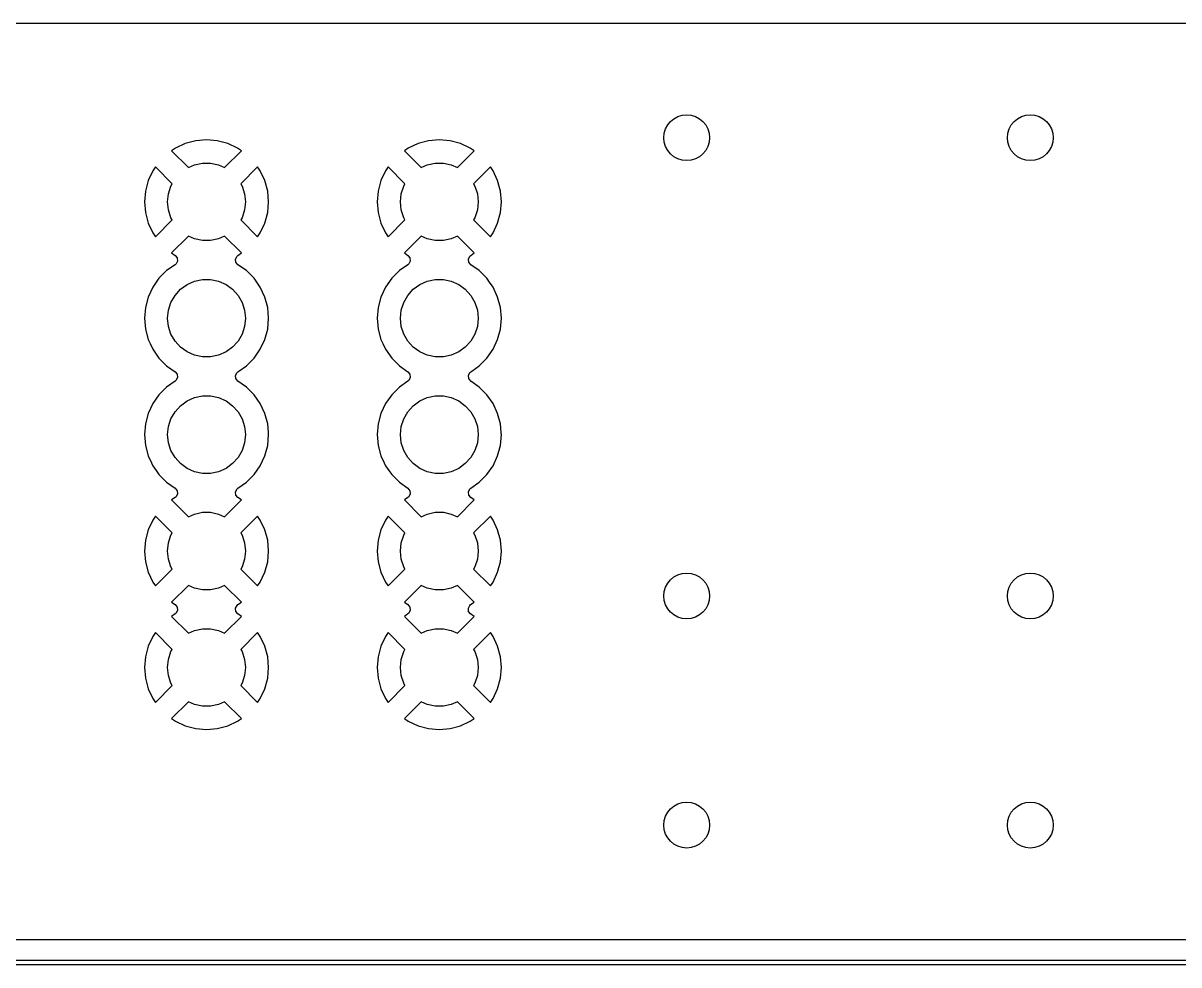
# Model space of a CAD drawing. Extents: x 0.1 to 11.5, y -4.3 to -1.1.
# Drawn here: x 2.166 to 3.159, y -4.293 to -3.484 of the extents above; entities that cross this region are included whole.
import ezdxf

# ---------------------------------------------------------------- set-up
doc = ezdxf.new("R2010")
doc.units = 0
doc.header["$MEASUREMENT"] = 0
doc.layers.add('BLACK', color=7, linetype='CONTINUOUS')

msp = doc.modelspace()

# ---------------------------------------------------------------- linework, layer by layer
at = {"layer": 'BLACK', "linetype": 'CONTINUOUS'}
for p, q in [((1.35827, -3.48425), (7.5276, -3.48425)), ((2.31436, -3.58525), (2.30537, -3.58766)), ((2.32362, -3.58444), (2.31436, -3.58525)), ((2.31436, -3.58525), (2.31436, -3.58525)), ((2.33289, -3.58525), (2.32362, -3.58444)), ((2.32362, -3.58444), (2.32362, -3.58444)), ((2.34187, -3.58766), (2.33289, -3.58525)), ((2.33289, -3.58525), (2.33289, -3.58525)), ((2.51436, -3.58525), (2.50537, -3.58766)), ((2.52362, -3.58444), (2.51436, -3.58525)), ((2.51436, -3.58525), (2.51436, -3.58525)), ((2.53289, -3.58525), (2.52362, -3.58444)), ((2.52362, -3.58444), (2.52362, -3.58444)), ((2.54187, -3.58766), (2.53289, -3.58525)), ((2.53289, -3.58525), (2.53289, -3.58525)), ((2.29695, -3.59159), (2.29365, -3.5939)), ((2.29365, -3.5939), (2.30805, -3.6083)), ((2.30537, -3.58766), (2.29695, -3.59159)), ((2.30537, -3.58766), (2.30537, -3.58766)), ((2.3392, -3.6083), (2.3536, -3.5939)), ((2.3503, -3.59159), (2.34187, -3.58766)), ((2.34187, -3.58766), (2.34187, -3.58766)), ((2.3536, -3.5939), (2.3503, -3.59159)), ((2.3503, -3.59159), (2.3503, -3.59159)), ((2.3536, -3.5939), (2.3536, -3.5939)), ((2.49695, -3.59159), (2.49365, -3.5939)), ((2.49365, -3.5939), (2.50805, -3.6083)), ((2.50537, -3.58766), (2.49695, -3.59159)), ((2.50537, -3.58766), (2.50537, -3.58766)), ((2.5392, -3.6083), (2.5536, -3.5939)), ((2.5503, -3.59159), (2.54187, -3.58766)), ((2.54187, -3.58766), (2.54187, -3.58766)), ((2.5536, -3.5939), (2.5503, -3.59159)), ((2.5503, -3.59159), (2.5503, -3.59159)), ((2.5536, -3.5939), (2.5536, -3.5939)), ((2.31328, -3.60597), (2.32012, -3.60451)), ((2.32012, -3.60451), (2.32712, -3.60451)), ((2.32712, -3.60451), (2.33396, -3.60597)), ((2.51328, -3.60597), (2.52012, -3.60451)), ((2.52012, -3.60451), (2.52712, -3.60451)), ((2.52712, -3.60451), (2.53396, -3.60597)), ((2.27742, -3.61112), (2.27349, -3.61955)), ((2.27973, -3.60782), (2.27742, -3.61112)), ((2.29416, -3.62226), (2.27973, -3.60782)), ((2.30805, -3.6083), (2.31328, -3.60597)), ((2.33396, -3.60597), (2.3392, -3.6083)), ((2.36752, -3.60782), (2.35308, -3.62226)), ((2.36983, -3.61112), (2.36752, -3.60782)), ((2.36752, -3.60782), (2.36752, -3.60782)), ((2.37376, -3.61955), (2.36983, -3.61112)), ((2.36983, -3.61112), (2.36983, -3.61112)), ((2.47742, -3.61112), (2.47349, -3.61955)), ((2.47973, -3.60782), (2.47742, -3.61112)), ((2.49416, -3.62226), (2.47973, -3.60782)), ((2.50805, -3.6083), (2.51328, -3.60597)), ((2.53396, -3.60597), (2.5392, -3.6083)), ((2.56752, -3.60782), (2.55308, -3.62226)), ((2.56983, -3.61112), (2.56752, -3.60782)), ((2.56752, -3.60782), (2.56752, -3.60782)), ((2.57376, -3.61955), (2.56983, -3.61112)), ((2.56983, -3.61112), (2.56983, -3.61112)), ((2.27349, -3.61955), (2.27108, -3.62853)), ((2.27349, -3.61955), (2.27349, -3.61955)), ((2.29089, -3.63084), (2.29305, -3.62418)), ((2.29305, -3.62418), (2.29416, -3.62226)), ((2.35308, -3.62226), (2.35419, -3.62418)), ((2.35419, -3.62418), (2.35636, -3.63084)), ((2.37616, -3.62853), (2.37376, -3.61955)), ((2.37376, -3.61955), (2.37376, -3.61955)), ((2.47349, -3.61955), (2.47108, -3.62853)), ((2.47349, -3.61955), (2.47349, -3.61955)), ((2.49089, -3.63084), (2.49305, -3.62418)), ((2.49305, -3.62418), (2.49416, -3.62226)), ((2.55308, -3.62226), (2.55419, -3.62418)), ((2.55419, -3.62418), (2.55636, -3.63084)), ((2.57616, -3.62853), (2.57376, -3.61955)), ((2.57376, -3.61955), (2.57376, -3.61955)), ((2.27108, -3.62853), (2.27027, -3.6378)), ((2.27108, -3.62853), (2.27108, -3.62853)), ((2.29016, -3.6378), (2.29089, -3.63084)), ((2.35636, -3.63084), (2.35709, -3.6378)), ((2.37697, -3.6378), (2.37616, -3.62853)), ((2.37616, -3.62853), (2.37616, -3.62853)), ((2.47108, -3.62853), (2.47027, -3.6378)), ((2.47108, -3.62853), (2.47108, -3.62853)), ((2.49016, -3.6378), (2.49089, -3.63084)), ((2.55636, -3.63084), (2.55709, -3.6378)), ((2.57697, -3.6378), (2.57616, -3.62853)), ((2.57616, -3.62853), (2.57616, -3.62853)), ((2.27027, -3.6378), (2.27027, -3.6378)), ((2.27027, -3.6378), (2.27108, -3.64706)), ((2.29089, -3.64475), (2.29016, -3.6378)), ((2.29305, -3.65141), (2.29089, -3.64475)), ((2.35636, -3.64475), (2.35419, -3.65141)), ((2.35709, -3.6378), (2.35636, -3.64475)), ((2.37616, -3.64706), (2.37697, -3.6378)), ((2.37697, -3.6378), (2.37697, -3.6378)), ((2.47027, -3.6378), (2.47027, -3.6378)), ((2.47027, -3.6378), (2.47108, -3.64706)), ((2.49089, -3.64475), (2.49016, -3.6378)), ((2.49305, -3.65141), (2.49089, -3.64475)), ((2.55636, -3.64475), (2.55419, -3.65141)), ((2.55709, -3.6378), (2.55636, -3.64475)), ((2.57616, -3.64706), (2.57697, -3.6378)), ((2.57697, -3.6378), (2.57697, -3.6378)), ((2.27108, -3.64706), (2.27108, -3.64706)), ((2.27108, -3.64706), (2.27349, -3.65604)), ((2.27973, -3.66777), (2.29416, -3.65333)), ((2.29416, -3.65333), (2.29305, -3.65141)), ((2.35419, -3.65141), (2.35308, -3.65333)), ((2.35308, -3.65333), (2.36752, -3.66777)), ((2.37376, -3.65604), (2.37616, -3.64706)), ((2.37616, -3.64706), (2.37616, -3.64706)), ((2.47108, -3.64706), (2.47108, -3.64706)), ((2.47108, -3.64706), (2.47349, -3.65604)), ((2.47973, -3.66777), (2.49416, -3.65333)), ((2.49416, -3.65333), (2.49305, -3.65141)), ((2.55419, -3.65141), (2.55308, -3.65333)), ((2.55308, -3.65333), (2.56752, -3.66777)), ((2.57376, -3.65604), (2.57616, -3.64706)), ((2.57616, -3.64706), (2.57616, -3.64706)), ((2.27349, -3.65604), (2.27349, -3.65604)), ((2.27349, -3.65604), (2.27742, -3.66447)), ((2.27742, -3.66447), (2.27742, -3.66447)), ((2.27742, -3.66447), (2.27973, -3.66777)), ((2.36752, -3.66777), (2.36983, -3.66447)), ((2.36983, -3.66447), (2.37376, -3.65604)), ((2.36983, -3.66447), (2.36983, -3.66447)), ((2.37376, -3.65604), (2.37376, -3.65604)), ((2.47349, -3.65604), (2.47349, -3.65604)), ((2.47349, -3.65604), (2.47742, -3.66447)), ((2.47742, -3.66447), (2.47742, -3.66447)), ((2.47742, -3.66447), (2.47973, -3.66777)), ((2.56752, -3.66777), (2.56983, -3.66447)), ((2.56983, -3.66447), (2.57376, -3.65604)), ((2.56983, -3.66447), (2.56983, -3.66447)), ((2.57376, -3.65604), (2.57376, -3.65604)), ((2.27973, -3.66777), (2.27973, -3.66777)), ((2.30805, -3.66729), (2.29365, -3.68169)), ((2.31328, -3.66962), (2.30805, -3.66729)), ((2.32012, -3.67108), (2.31328, -3.66962)), ((2.32712, -3.67108), (2.32012, -3.67108)), ((2.33396, -3.66962), (2.32712, -3.67108)), ((2.3392, -3.66729), (2.33396, -3.66962)), ((2.3536, -3.68169), (2.3392, -3.66729)), ((2.36752, -3.66777), (2.36752, -3.66777)), ((2.47973, -3.66777), (2.47973, -3.66777)), ((2.50805, -3.66729), (2.49365, -3.68169)), ((2.51328, -3.66962), (2.50805, -3.66729)), ((2.52012, -3.67108), (2.51328, -3.66962)), ((2.52712, -3.67108), (2.52012, -3.67108)), ((2.53396, -3.66962), (2.52712, -3.67108)), ((2.5392, -3.66729), (2.53396, -3.66962)), ((2.5536, -3.68169), (2.5392, -3.66729)), ((2.56752, -3.66777), (2.56752, -3.66777)), ((2.29365, -3.68169), (2.29664, -3.68378)), ((2.29664, -3.68378), (2.29836, -3.68593)), ((2.34861, -3.6869), (2.34985, -3.68444)), ((2.34985, -3.68444), (2.35061, -3.68378)), ((2.35061, -3.68378), (2.3536, -3.68169)), ((2.49365, -3.68169), (2.49664, -3.68378)), ((2.49664, -3.68378), (2.49836, -3.68593)), ((2.54861, -3.6869), (2.54985, -3.68444)), ((2.54985, -3.68444), (2.55061, -3.68378)), ((2.55061, -3.68378), (2.5536, -3.68169)), ((2.29664, -3.69178), (2.28931, -3.69691)), ((2.2974, -3.69112), (2.29664, -3.69178)), ((2.29864, -3.68867), (2.2974, -3.69112)), ((2.29836, -3.68593), (2.29864, -3.68867)), ((2.34889, -3.68963), (2.34861, -3.6869)), ((2.35061, -3.69178), (2.34889, -3.68963)), ((2.35793, -3.69691), (2.35061, -3.69178)), ((2.49664, -3.69178), (2.48931, -3.69691)), ((2.4974, -3.69112), (2.49664, -3.69178)), ((2.49864, -3.68867), (2.4974, -3.69112)), ((2.49836, -3.68593), (2.49864, -3.68867)), ((2.54889, -3.68963), (2.54861, -3.6869)), ((2.55061, -3.69178), (2.54889, -3.68963)), ((2.55793, -3.69691), (2.55061, -3.69178)), ((2.28274, -3.70349), (2.2774, -3.71111)), ((2.28931, -3.69691), (2.28274, -3.70349)), ((2.31328, -3.70597), (2.32012, -3.70451)), ((2.32012, -3.70451), (2.32712, -3.70451)), ((2.32712, -3.70451), (2.33396, -3.70597)), ((2.36451, -3.70349), (2.35793, -3.69691)), ((2.35793, -3.69691), (2.35793, -3.69691)), ((2.36691, -3.70692), (2.36451, -3.70349)), ((2.48274, -3.70349), (2.4774, -3.71111)), ((2.48931, -3.69691), (2.48274, -3.70349)), ((2.51328, -3.70597), (2.52012, -3.70451)), ((2.52012, -3.70451), (2.52712, -3.70451)), ((2.52712, -3.70451), (2.53396, -3.70597)), ((2.56451, -3.70349), (2.55793, -3.69691)), ((2.55793, -3.69691), (2.55793, -3.69691)), ((2.56691, -3.70692), (2.56451, -3.70349)), ((2.2774, -3.71111), (2.27347, -3.71954)), ((2.2774, -3.71111), (2.2774, -3.71111)), ((2.29655, -3.71813), (2.30123, -3.71293)), ((2.30123, -3.71293), (2.30689, -3.70881)), ((2.30689, -3.70881), (2.31328, -3.70597)), ((2.33396, -3.70597), (2.34035, -3.70881)), ((2.34035, -3.70881), (2.34601, -3.71293)), ((2.34601, -3.71293), (2.3507, -3.71813)), ((2.36984, -3.71111), (2.36691, -3.70692)), ((2.37378, -3.71954), (2.36984, -3.71111)), ((2.4774, -3.71111), (2.47347, -3.71954)), ((2.4774, -3.71111), (2.4774, -3.71111)), ((2.49655, -3.71813), (2.50123, -3.71293)), ((2.50123, -3.71293), (2.50689, -3.70881)), ((2.50689, -3.70881), (2.51328, -3.70597)), ((2.53396, -3.70597), (2.54035, -3.70881)), ((2.54035, -3.70881), (2.54601, -3.71293)), ((2.54601, -3.71293), (2.5507, -3.71813)), ((2.56984, -3.71111), (2.56691, -3.70692)), ((2.57378, -3.71954), (2.56984, -3.71111)), ((2.27347, -3.71954), (2.27106, -3.72853)), ((2.27347, -3.71954), (2.27347, -3.71954)), ((2.29089, -3.73084), (2.29305, -3.72418)), ((2.29305, -3.72418), (2.29655, -3.71813)), ((2.3507, -3.71813), (2.35419, -3.72418)), ((2.35419, -3.72418), (2.35636, -3.73084)), ((2.37618, -3.72853), (2.37378, -3.71954)), ((2.47347, -3.71954), (2.47106, -3.72853)), ((2.47347, -3.71954), (2.47347, -3.71954)), ((2.49089, -3.73084), (2.49305, -3.72418)), ((2.49305, -3.72418), (2.49655, -3.71813)), ((2.5507, -3.71813), (2.55419, -3.72418)), ((2.55419, -3.72418), (2.55636, -3.73084)), ((2.57618, -3.72853), (2.57378, -3.71954)), ((2.27106, -3.72853), (2.27025, -3.7378)), ((2.27106, -3.72853), (2.27106, -3.72853)), ((2.29016, -3.7378), (2.29089, -3.73084)), ((2.35636, -3.73084), (2.35709, -3.7378)), ((2.37699, -3.7378), (2.37618, -3.72853)), ((2.47106, -3.72853), (2.47025, -3.7378)), ((2.47106, -3.72853), (2.47106, -3.72853)), ((2.49016, -3.7378), (2.49089, -3.73084)), ((2.55636, -3.73084), (2.55709, -3.7378)), ((2.57699, -3.7378), (2.57618, -3.72853)), ((2.27025, -3.7378), (2.27025, -3.7378)), ((2.27025, -3.7378), (2.27106, -3.74706)), ((2.29089, -3.74475), (2.29016, -3.7378)), ((2.35709, -3.7378), (2.35636, -3.74475)), ((2.37618, -3.74706), (2.37699, -3.7378)), ((2.47025, -3.7378), (2.47025, -3.7378)), ((2.47025, -3.7378), (2.47106, -3.74706)), ((2.49089, -3.74475), (2.49016, -3.7378)), ((2.55709, -3.7378), (2.55636, -3.74475)), ((2.57618, -3.74706), (2.57699, -3.7378)), ((2.27106, -3.74706), (2.27106, -3.74706)), ((2.27106, -3.74706), (2.27347, -3.75605)), ((2.29305, -3.75141), (2.29089, -3.74475)), ((2.29655, -3.75747), (2.29305, -3.75141)), ((2.35419, -3.75141), (2.3507, -3.75747)), ((2.35636, -3.74475), (2.35419, -3.75141)), ((2.37378, -3.75605), (2.37618, -3.74706)), ((2.47106, -3.74706), (2.47106, -3.74706)), ((2.47106, -3.74706), (2.47347, -3.75605)), ((2.49305, -3.75141), (2.49089, -3.74475)), ((2.49655, -3.75747), (2.49305, -3.75141)), ((2.55419, -3.75141), (2.5507, -3.75747)), ((2.55636, -3.74475), (2.55419, -3.75141)), ((2.57378, -3.75605), (2.57618, -3.74706)), ((2.27347, -3.75605), (2.27347, -3.75605)), ((2.27347, -3.75605), (2.27347, -3.75605)), ((2.27347, -3.75605), (2.27505, -3.75944)), ((2.27505, -3.75944), (2.2774, -3.76448)), ((2.30123, -3.76266), (2.29655, -3.75747)), ((2.30689, -3.76678), (2.30123, -3.76266)), ((2.34601, -3.76266), (2.34035, -3.76678)), ((2.3507, -3.75747), (2.34601, -3.76266)), ((2.36984, -3.76448), (2.37378, -3.75605)), ((2.47347, -3.75605), (2.47347, -3.75605)), ((2.47347, -3.75605), (2.47347, -3.75605)), ((2.47347, -3.75605), (2.47505, -3.75944)), ((2.47505, -3.75944), (2.4774, -3.76448)), ((2.50123, -3.76266), (2.49655, -3.75747)), ((2.50689, -3.76678), (2.50123, -3.76266)), ((2.54601, -3.76266), (2.54035, -3.76678)), ((2.5507, -3.75747), (2.54601, -3.76266)), ((2.56984, -3.76448), (2.57378, -3.75605)), ((2.2774, -3.76448), (2.2774, -3.76448)), ((2.2774, -3.76448), (2.28274, -3.7721)), ((2.28274, -3.7721), (2.28274, -3.7721)), ((2.28274, -3.7721), (2.28931, -3.77868)), ((2.31328, -3.76962), (2.30689, -3.76678)), ((2.32012, -3.77108), (2.31328, -3.76962)), ((2.32712, -3.77108), (2.32012, -3.77108)), ((2.33396, -3.76962), (2.32712, -3.77108)), ((2.34035, -3.76678), (2.33396, -3.76962)), ((2.35793, -3.77868), (2.36451, -3.7721)), ((2.36451, -3.7721), (2.36984, -3.76448)), ((2.4774, -3.76448), (2.4774, -3.76448)), ((2.4774, -3.76448), (2.48274, -3.7721)), ((2.48274, -3.7721), (2.48274, -3.7721)), ((2.48274, -3.7721), (2.48931, -3.77868)), ((2.51328, -3.76962), (2.50689, -3.76678)), ((2.52012, -3.77108), (2.51328, -3.76962)), ((2.52712, -3.77108), (2.52012, -3.77108)), ((2.53396, -3.76962), (2.52712, -3.77108)), ((2.54035, -3.76678), (2.53396, -3.76962)), ((2.55793, -3.77868), (2.56451, -3.7721)), ((2.56451, -3.7721), (2.56984, -3.76448)), ((2.28931, -3.77868), (2.28932, -3.77868)), ((2.28932, -3.77868), (2.29662, -3.7838)), ((2.29662, -3.7838), (2.29834, -3.78594)), ((2.34986, -3.78445), (2.35062, -3.7838)), ((2.35062, -3.7838), (2.35151, -3.78318)), ((2.35151, -3.78318), (2.35793, -3.77868)), ((2.48931, -3.77868), (2.48932, -3.77868)), ((2.48932, -3.77868), (2.49662, -3.7838)), ((2.49662, -3.7838), (2.49834, -3.78594)), ((2.54986, -3.78445), (2.55062, -3.7838)), ((2.55062, -3.7838), (2.55151, -3.78318)), ((2.55151, -3.78318), (2.55793, -3.77868)), ((2.29662, -3.79179), (2.28931, -3.79691)), ((2.29738, -3.79114), (2.29662, -3.79179)), ((2.29862, -3.78868), (2.29738, -3.79114)), ((2.29834, -3.78594), (2.29862, -3.78868)), ((2.34862, -3.78691), (2.34986, -3.78445)), ((2.34891, -3.78965), (2.34862, -3.78691)), ((2.35062, -3.79179), (2.34891, -3.78965)), ((2.35793, -3.79691), (2.35062, -3.79179)), ((2.49662, -3.79179), (2.48931, -3.79691)), ((2.49738, -3.79114), (2.49662, -3.79179)), ((2.49862, -3.78868), (2.49738, -3.79114)), ((2.49834, -3.78594), (2.49862, -3.78868)), ((2.54862, -3.78691), (2.54986, -3.78445)), ((2.54891, -3.78965), (2.54862, -3.78691)), ((2.55062, -3.79179), (2.54891, -3.78965)), ((2.55793, -3.79691), (2.55062, -3.79179)), ((2.28274, -3.80349), (2.2774, -3.81111)), ((2.28931, -3.79691), (2.28274, -3.80349)), ((2.36451, -3.80349), (2.35793, -3.79691)), ((2.35793, -3.79691), (2.35793, -3.79691)), ((2.36979, -3.81104), (2.36451, -3.80349)), ((2.48274, -3.80349), (2.4774, -3.81111)), ((2.48931, -3.79691), (2.48274, -3.80349)), ((2.56451, -3.80349), (2.55793, -3.79691)), ((2.55793, -3.79691), (2.55793, -3.79691)), ((2.56979, -3.81104), (2.56451, -3.80349)), ((2.2774, -3.81111), (2.27347, -3.81954)), ((2.2774, -3.81111), (2.2774, -3.81111)), ((2.29655, -3.81813), (2.30123, -3.81293)), ((2.30123, -3.81293), (2.30689, -3.80881)), ((2.30689, -3.80881), (2.31328, -3.80597)), ((2.31328, -3.80597), (2.32012, -3.80451)), ((2.32012, -3.80451), (2.32712, -3.80451)), ((2.32712, -3.80451), (2.33396, -3.80597)), ((2.33396, -3.80597), (2.34035, -3.80881)), ((2.34035, -3.80881), (2.34601, -3.81293)), ((2.34601, -3.81293), (2.3507, -3.81813)), ((2.36984, -3.81111), (2.36979, -3.81104)), ((2.37378, -3.81954), (2.36984, -3.81111)), ((2.4774, -3.81111), (2.47347, -3.81954)), ((2.4774, -3.81111), (2.4774, -3.81111)), ((2.49655, -3.81813), (2.50123, -3.81293)), ((2.50123, -3.81293), (2.50689, -3.80881)), ((2.50689, -3.80881), (2.51328, -3.80597)), ((2.51328, -3.80597), (2.52012, -3.80451)), ((2.52012, -3.80451), (2.52712, -3.80451)), ((2.52712, -3.80451), (2.53396, -3.80597)), ((2.53396, -3.80597), (2.54035, -3.80881)), ((2.54035, -3.80881), (2.54601, -3.81293)), ((2.54601, -3.81293), (2.5507, -3.81813)), ((2.56984, -3.81111), (2.56979, -3.81104)), ((2.57378, -3.81954), (2.56984, -3.81111)), ((2.27347, -3.81954), (2.27106, -3.82853)), ((2.27347, -3.81954), (2.27347, -3.81954)), ((2.29305, -3.82418), (2.29655, -3.81813)), ((2.3507, -3.81813), (2.35419, -3.82418)), ((2.37618, -3.82853), (2.37378, -3.81954)), ((2.47347, -3.81954), (2.47106, -3.82853)), ((2.47347, -3.81954), (2.47347, -3.81954)), ((2.49305, -3.82418), (2.49655, -3.81813)), ((2.5507, -3.81813), (2.55419, -3.82418)), ((2.57618, -3.82853), (2.57378, -3.81954)), ((2.27106, -3.82853), (2.27025, -3.8378)), ((2.27106, -3.82853), (2.27106, -3.82853)), ((2.29016, -3.8378), (2.29089, -3.83084)), ((2.29089, -3.83084), (2.29305, -3.82418)), ((2.35419, -3.82418), (2.35636, -3.83084)), ((2.35636, -3.83084), (2.35709, -3.8378)), ((2.37683, -3.83594), (2.37618, -3.82853)), ((2.47106, -3.82853), (2.47025, -3.8378)), ((2.47106, -3.82853), (2.47106, -3.82853)), ((2.49016, -3.8378), (2.49089, -3.83084)), ((2.49089, -3.83084), (2.49305, -3.82418)), ((2.55419, -3.82418), (2.55636, -3.83084)), ((2.55636, -3.83084), (2.55709, -3.8378)), ((2.57683, -3.83594), (2.57618, -3.82853)), ((2.27025, -3.8378), (2.27025, -3.8378)), ((2.27025, -3.8378), (2.27106, -3.84706)), ((2.29089, -3.84475), (2.29016, -3.8378)), ((2.35709, -3.8378), (2.35636, -3.84475)), ((2.37618, -3.84706), (2.37699, -3.8378)), ((2.3769, -3.83675), (2.37683, -3.83594)), ((2.37699, -3.8378), (2.3769, -3.83675)), ((2.47025, -3.8378), (2.47025, -3.8378)), ((2.47025, -3.8378), (2.47106, -3.84706)), ((2.49089, -3.84475), (2.49016, -3.8378)), ((2.55709, -3.8378), (2.55636, -3.84475)), ((2.57618, -3.84706), (2.57699, -3.8378)), ((2.5769, -3.83675), (2.57683, -3.83594)), ((2.57699, -3.8378), (2.5769, -3.83675)), ((2.27106, -3.84706), (2.27106, -3.84706)), ((2.27106, -3.84706), (2.27347, -3.85605)), ((2.29305, -3.85141), (2.29089, -3.84475)), ((2.29655, -3.85747), (2.29305, -3.85141)), ((2.35419, -3.85141), (2.3507, -3.85747)), ((2.35636, -3.84475), (2.35419, -3.85141)), ((2.37378, -3.85605), (2.37618, -3.84706)), ((2.47106, -3.84706), (2.47106, -3.84706)), ((2.47106, -3.84706), (2.47347, -3.85605)), ((2.49305, -3.85141), (2.49089, -3.84475)), ((2.49655, -3.85747), (2.49305, -3.85141)), ((2.55419, -3.85141), (2.5507, -3.85747)), ((2.55636, -3.84475), (2.55419, -3.85141)), ((2.57378, -3.85605), (2.57618, -3.84706)), ((2.27347, -3.85605), (2.27347, -3.85605)), ((2.27347, -3.85605), (2.27347, -3.85605)), ((2.27347, -3.85605), (2.27624, -3.86199)), ((2.27624, -3.86199), (2.2774, -3.86448)), ((2.30123, -3.86266), (2.29655, -3.85747)), ((2.30689, -3.86678), (2.30123, -3.86266)), ((2.34601, -3.86266), (2.34035, -3.86678)), ((2.3507, -3.85747), (2.34601, -3.86266)), ((2.36984, -3.86448), (2.37378, -3.85605)), ((2.47347, -3.85605), (2.47347, -3.85605)), ((2.47347, -3.85605), (2.47347, -3.85605)), ((2.47347, -3.85605), (2.47624, -3.86199)), ((2.47624, -3.86199), (2.4774, -3.86448)), ((2.50123, -3.86266), (2.49655, -3.85747)), ((2.50689, -3.86678), (2.50123, -3.86266)), ((2.54601, -3.86266), (2.54035, -3.86678)), ((2.5507, -3.85747), (2.54601, -3.86266)), ((2.56984, -3.86448), (2.57378, -3.85605)), ((2.2774, -3.86448), (2.2774, -3.86448)), ((2.2774, -3.86448), (2.28028, -3.8686)), ((2.28028, -3.8686), (2.28274, -3.8721)), ((2.28274, -3.8721), (2.28931, -3.87868)), ((2.31328, -3.86962), (2.30689, -3.86678)), ((2.32012, -3.87108), (2.31328, -3.86962)), ((2.32712, -3.87108), (2.32012, -3.87108)), ((2.33396, -3.86962), (2.32712, -3.87108)), ((2.34035, -3.86678), (2.33396, -3.86962)), ((2.35793, -3.87868), (2.36451, -3.8721)), ((2.36451, -3.8721), (2.36984, -3.86448)), ((2.4774, -3.86448), (2.4774, -3.86448)), ((2.4774, -3.86448), (2.48028, -3.8686)), ((2.48028, -3.8686), (2.48274, -3.8721)), ((2.48274, -3.8721), (2.48931, -3.87868)), ((2.51328, -3.86962), (2.50689, -3.86678)), ((2.52012, -3.87108), (2.51328, -3.86962)), ((2.52712, -3.87108), (2.52012, -3.87108)), ((2.53396, -3.86962), (2.52712, -3.87108)), ((2.54035, -3.86678), (2.53396, -3.86962)), ((2.55793, -3.87868), (2.56451, -3.8721)), ((2.56451, -3.8721), (2.56984, -3.86448)), ((2.28931, -3.87868), (2.29664, -3.88381)), ((2.35061, -3.88381), (2.35793, -3.87868)), ((2.48931, -3.87868), (2.49664, -3.88381)), ((2.55061, -3.88381), (2.55793, -3.87868)), ((2.29664, -3.89181), (2.29365, -3.8939)), ((2.29664, -3.88381), (2.29836, -3.88596)), ((2.2974, -3.89115), (2.29664, -3.89181)), ((2.29864, -3.88869), (2.2974, -3.89115)), ((2.29836, -3.88596), (2.29864, -3.88869)), ((2.34861, -3.88692), (2.34985, -3.88447)), ((2.34889, -3.88966), (2.34861, -3.88692)), ((2.35061, -3.89181), (2.34889, -3.88966)), ((2.34985, -3.88447), (2.35061, -3.88381)), ((2.3536, -3.8939), (2.35061, -3.89181)), ((2.49664, -3.89181), (2.49365, -3.8939)), ((2.49664, -3.88381), (2.49836, -3.88596)), ((2.4974, -3.89115), (2.49664, -3.89181)), ((2.49864, -3.88869), (2.4974, -3.89115)), ((2.49836, -3.88596), (2.49864, -3.88869)), ((2.54861, -3.88692), (2.54985, -3.88447)), ((2.54889, -3.88966), (2.54861, -3.88692)), ((2.55061, -3.89181), (2.54889, -3.88966)), ((2.54985, -3.88447), (2.55061, -3.88381)), ((2.5536, -3.8939), (2.55061, -3.89181)), ((2.29365, -3.8939), (2.29365, -3.8939)), ((2.29365, -3.8939), (2.30805, -3.9083)), ((2.3392, -3.9083), (2.3536, -3.8939)), ((2.3536, -3.8939), (2.3536, -3.8939)), ((2.49365, -3.8939), (2.49365, -3.8939)), ((2.49365, -3.8939), (2.50805, -3.9083)), ((2.5392, -3.9083), (2.5536, -3.8939)), ((2.5536, -3.8939), (2.5536, -3.8939)), ((2.27742, -3.91112), (2.27349, -3.91955)), ((2.27973, -3.90782), (2.27742, -3.91112)), ((2.29416, -3.92226), (2.27973, -3.90782)), ((2.30805, -3.9083), (2.31328, -3.90597)), ((2.31328, -3.90597), (2.32012, -3.90451)), ((2.32012, -3.90451), (2.32712, -3.90451)), ((2.32712, -3.90451), (2.33396, -3.90597)), ((2.33396, -3.90597), (2.3392, -3.9083)), ((2.36752, -3.90782), (2.35308, -3.92226)), ((2.36983, -3.91112), (2.36752, -3.90782)), ((2.36752, -3.90782), (2.36752, -3.90782)), ((2.37376, -3.91955), (2.36983, -3.91112)), ((2.36983, -3.91112), (2.36983, -3.91112)), ((2.47742, -3.91112), (2.47349, -3.91955)), ((2.47973, -3.90782), (2.47742, -3.91112)), ((2.49416, -3.92226), (2.47973, -3.90782)), ((2.50805, -3.9083), (2.51328, -3.90597)), ((2.51328, -3.90597), (2.52012, -3.90451)), ((2.52012, -3.90451), (2.52712, -3.90451)), ((2.52712, -3.90451), (2.53396, -3.90597)), ((2.53396, -3.90597), (2.5392, -3.9083)), ((2.56752, -3.90782), (2.55308, -3.92226)), ((2.56983, -3.91112), (2.56752, -3.90782)), ((2.56752, -3.90782), (2.56752, -3.90782)), ((2.57376, -3.91955), (2.56983, -3.91112)), ((2.56983, -3.91112), (2.56983, -3.91112)), ((2.27349, -3.91955), (2.27108, -3.92853)), ((2.27349, -3.91955), (2.27349, -3.91955)), ((2.29305, -3.92418), (2.29416, -3.92226)), ((2.35308, -3.92226), (2.35419, -3.92418)), ((2.37616, -3.92853), (2.37376, -3.91955)), ((2.37376, -3.91955), (2.37376, -3.91955)), ((2.47349, -3.91955), (2.47108, -3.92853)), ((2.47349, -3.91955), (2.47349, -3.91955)), ((2.49305, -3.92418), (2.49416, -3.92226)), ((2.55308, -3.92226), (2.55419, -3.92418)), ((2.57616, -3.92853), (2.57376, -3.91955)), ((2.57376, -3.91955), (2.57376, -3.91955)), ((2.27108, -3.92853), (2.27027, -3.9378)), ((2.27108, -3.92853), (2.27108, -3.92853)), ((2.29016, -3.9378), (2.29089, -3.93084)), ((2.29089, -3.93084), (2.29305, -3.92418)), ((2.35419, -3.92418), (2.35636, -3.93084)), ((2.35636, -3.93084), (2.35709, -3.9378)), ((2.37697, -3.9378), (2.37616, -3.92853)), ((2.37616, -3.92853), (2.37616, -3.92853)), ((2.47108, -3.92853), (2.47027, -3.9378)), ((2.47108, -3.92853), (2.47108, -3.92853)), ((2.49016, -3.9378), (2.49089, -3.93084)), ((2.49089, -3.93084), (2.49305, -3.92418)), ((2.55419, -3.92418), (2.55636, -3.93084)), ((2.55636, -3.93084), (2.55709, -3.9378)), ((2.57697, -3.9378), (2.57616, -3.92853)), ((2.57616, -3.92853), (2.57616, -3.92853)), ((2.27027, -3.9378), (2.27027, -3.9378)), ((2.27027, -3.9378), (2.27108, -3.94706)), ((2.29089, -3.94475), (2.29016, -3.9378)), ((2.35709, -3.9378), (2.35636, -3.94475)), ((2.37616, -3.94706), (2.37697, -3.9378)), ((2.37697, -3.9378), (2.37697, -3.9378)), ((2.47027, -3.9378), (2.47027, -3.9378)), ((2.47027, -3.9378), (2.47108, -3.94706)), ((2.49089, -3.94475), (2.49016, -3.9378)), ((2.55709, -3.9378), (2.55636, -3.94475)), ((2.57616, -3.94706), (2.57697, -3.9378)), ((2.57697, -3.9378), (2.57697, -3.9378)), ((2.27108, -3.94706), (2.27108, -3.94706)), ((2.27108, -3.94706), (2.27349, -3.95604)), ((2.29305, -3.95141), (2.29089, -3.94475)), ((2.29416, -3.95333), (2.29305, -3.95141)), ((2.35419, -3.95141), (2.35308, -3.95333)), ((2.35636, -3.94475), (2.35419, -3.95141)), ((2.37376, -3.95604), (2.37616, -3.94706)), ((2.37616, -3.94706), (2.37616, -3.94706)), ((2.47108, -3.94706), (2.47108, -3.94706)), ((2.47108, -3.94706), (2.47349, -3.95604)), ((2.49305, -3.95141), (2.49089, -3.94475)), ((2.49416, -3.95333), (2.49305, -3.95141)), ((2.55419, -3.95141), (2.55308, -3.95333)), ((2.55636, -3.94475), (2.55419, -3.95141)), ((2.57376, -3.95604), (2.57616, -3.94706)), ((2.57616, -3.94706), (2.57616, -3.94706)), ((2.27349, -3.95604), (2.27349, -3.95604)), ((2.27349, -3.95604), (2.27742, -3.96447)), ((2.27973, -3.96777), (2.29416, -3.95333)), ((2.35308, -3.95333), (2.36752, -3.96777)), ((2.36983, -3.96447), (2.37376, -3.95604)), ((2.37376, -3.95604), (2.37376, -3.95604)), ((2.47349, -3.95604), (2.47349, -3.95604)), ((2.47349, -3.95604), (2.47742, -3.96447)), ((2.47973, -3.96777), (2.49416, -3.95333)), ((2.55308, -3.95333), (2.56752, -3.96777)), ((2.56983, -3.96447), (2.57376, -3.95604)), ((2.57376, -3.95604), (2.57376, -3.95604)), ((2.27742, -3.96447), (2.27742, -3.96447)), ((2.27742, -3.96447), (2.27973, -3.96777)), ((2.27973, -3.96777), (2.27973, -3.96777)), ((2.30805, -3.96729), (2.29365, -3.98169)), ((2.31328, -3.96962), (2.30805, -3.96729)), ((2.32012, -3.97108), (2.31328, -3.96962)), ((2.32712, -3.97108), (2.32012, -3.97108)), ((2.33396, -3.96962), (2.32712, -3.97108)), ((2.3392, -3.96729), (2.33396, -3.96962)), ((2.3536, -3.98169), (2.3392, -3.96729)), ((2.36752, -3.96777), (2.36983, -3.96447)), ((2.36752, -3.96777), (2.36752, -3.96777)), ((2.36983, -3.96447), (2.36983, -3.96447)), ((2.47742, -3.96447), (2.47742, -3.96447)), ((2.47742, -3.96447), (2.47973, -3.96777)), ((2.47973, -3.96777), (2.47973, -3.96777)), ((2.50805, -3.96729), (2.49365, -3.98169)), ((2.51328, -3.96962), (2.50805, -3.96729)), ((2.52012, -3.97108), (2.51328, -3.96962)), ((2.52712, -3.97108), (2.52012, -3.97108)), ((2.53396, -3.96962), (2.52712, -3.97108)), ((2.5392, -3.96729), (2.53396, -3.96962)), ((2.5536, -3.98169), (2.5392, -3.96729)), ((2.56752, -3.96777), (2.56983, -3.96447)), ((2.56752, -3.96777), (2.56752, -3.96777)), ((2.56983, -3.96447), (2.56983, -3.96447)), ((2.29365, -3.98169), (2.29665, -3.9838)), ((2.35059, -3.9838), (2.3536, -3.98169)), ((2.49365, -3.98169), (2.49665, -3.9838)), ((2.55059, -3.9838), (2.5536, -3.98169)), ((2.29665, -3.99179), (2.29365, -3.9939)), ((2.29665, -3.9838), (2.29837, -3.98594)), ((2.29741, -3.99114), (2.29665, -3.99179)), ((2.29866, -3.98868), (2.29741, -3.99114)), ((2.29837, -3.98594), (2.29866, -3.98868)), ((2.34859, -3.98691), (2.34983, -3.98445)), ((2.34887, -3.98965), (2.34859, -3.98691)), ((2.35059, -3.99179), (2.34887, -3.98965)), ((2.34983, -3.98445), (2.35059, -3.9838)), ((2.3536, -3.9939), (2.35059, -3.99179)), ((2.49665, -3.99179), (2.49365, -3.9939)), ((2.49665, -3.9838), (2.49837, -3.98594)), ((2.49741, -3.99114), (2.49665, -3.99179)), ((2.49866, -3.98868), (2.49741, -3.99114)), ((2.49837, -3.98594), (2.49866, -3.98868)), ((2.54859, -3.98691), (2.54983, -3.98445)), ((2.54887, -3.98965), (2.54859, -3.98691)), ((2.55059, -3.99179), (2.54887, -3.98965)), ((2.54983, -3.98445), (2.55059, -3.9838)), ((2.5536, -3.9939), (2.55059, -3.99179)), ((2.29365, -3.9939), (2.30805, -4.0083)), ((2.3392, -4.0083), (2.3536, -3.9939)), ((2.49365, -3.9939), (2.50805, -4.0083)), ((2.5392, -4.0083), (2.5536, -3.9939)), ((2.27742, -4.01112), (2.27349, -4.01955)), ((2.27973, -4.00782), (2.27742, -4.01112)), ((2.29416, -4.02226), (2.27973, -4.00782)), ((2.30805, -4.0083), (2.31328, -4.00597)), ((2.31328, -4.00597), (2.32012, -4.00451)), ((2.32012, -4.00451), (2.32712, -4.00451)), ((2.32712, -4.00451), (2.33396, -4.00597)), ((2.33396, -4.00597), (2.3392, -4.0083)), ((2.36752, -4.00782), (2.35308, -4.02226)), ((2.36983, -4.01112), (2.36752, -4.00782)), ((2.36752, -4.00782), (2.36752, -4.00782)), ((2.37376, -4.01955), (2.36983, -4.01112)), ((2.36983, -4.01112), (2.36983, -4.01112)), ((2.47742, -4.01112), (2.47349, -4.01955)), ((2.47973, -4.00782), (2.47742, -4.01112)), ((2.49416, -4.02226), (2.47973, -4.00782)), ((2.50805, -4.0083), (2.51328, -4.00597)), ((2.51328, -4.00597), (2.52012, -4.00451)), ((2.52012, -4.00451), (2.52712, -4.00451)), ((2.52712, -4.00451), (2.53396, -4.00597)), ((2.53396, -4.00597), (2.5392, -4.0083)), ((2.56752, -4.00782), (2.55308, -4.02226)), ((2.56983, -4.01112), (2.56752, -4.00782)), ((2.56752, -4.00782), (2.56752, -4.00782)), ((2.57376, -4.01955), (2.56983, -4.01112)), ((2.56983, -4.01112), (2.56983, -4.01112)), ((2.27349, -4.01955), (2.27108, -4.02853)), ((2.27349, -4.01955), (2.27349, -4.01955)), ((2.29305, -4.02418), (2.29416, -4.02226)), ((2.35308, -4.02226), (2.35419, -4.02418)), ((2.37616, -4.02853), (2.37376, -4.01955)), ((2.37376, -4.01955), (2.37376, -4.01955)), ((2.47349, -4.01955), (2.47108, -4.02853)), ((2.47349, -4.01955), (2.47349, -4.01955)), ((2.49305, -4.02418), (2.49416, -4.02226)), ((2.55308, -4.02226), (2.55419, -4.02418)), ((2.57616, -4.02853), (2.57376, -4.01955)), ((2.57376, -4.01955), (2.57376, -4.01955)), ((2.27108, -4.02853), (2.27027, -4.0378)), ((2.27108, -4.02853), (2.27108, -4.02853)), ((2.29016, -4.0378), (2.29089, -4.03084)), ((2.29089, -4.03084), (2.29305, -4.02418)), ((2.35419, -4.02418), (2.35636, -4.03084)), ((2.35636, -4.03084), (2.35709, -4.0378)), ((2.37697, -4.0378), (2.37616, -4.02853)), ((2.37616, -4.02853), (2.37616, -4.02853)), ((2.47108, -4.02853), (2.47027, -4.0378)), ((2.47108, -4.02853), (2.47108, -4.02853)), ((2.49016, -4.0378), (2.49089, -4.03084)), ((2.49089, -4.03084), (2.49305, -4.02418)), ((2.55419, -4.02418), (2.55636, -4.03084)), ((2.55636, -4.03084), (2.55709, -4.0378)), ((2.57697, -4.0378), (2.57616, -4.02853)), ((2.57616, -4.02853), (2.57616, -4.02853)), ((2.27027, -4.0378), (2.27027, -4.0378)), ((2.27027, -4.0378), (2.27108, -4.04706)), ((2.29089, -4.04475), (2.29016, -4.0378)), ((2.35709, -4.0378), (2.35636, -4.04475)), ((2.37616, -4.04706), (2.37697, -4.0378)), ((2.37697, -4.0378), (2.37697, -4.0378)), ((2.47027, -4.0378), (2.47027, -4.0378)), ((2.47027, -4.0378), (2.47108, -4.04706)), ((2.49089, -4.04475), (2.49016, -4.0378)), ((2.55709, -4.0378), (2.55636, -4.04475)), ((2.57616, -4.04706), (2.57697, -4.0378)), ((2.57697, -4.0378), (2.57697, -4.0378)), ((2.27108, -4.04706), (2.27108, -4.04706)), ((2.27108, -4.04706), (2.27349, -4.05604)), ((2.29305, -4.05141), (2.29089, -4.04475)), ((2.29416, -4.05333), (2.29305, -4.05141)), ((2.35419, -4.05141), (2.35308, -4.05333)), ((2.35636, -4.04475), (2.35419, -4.05141)), ((2.37376, -4.05604), (2.37616, -4.04706)), ((2.37616, -4.04706), (2.37616, -4.04706)), ((2.47108, -4.04706), (2.47108, -4.04706)), ((2.47108, -4.04706), (2.47349, -4.05604)), ((2.49305, -4.05141), (2.49089, -4.04475)), ((2.49416, -4.05333), (2.49305, -4.05141)), ((2.55419, -4.05141), (2.55308, -4.05333)), ((2.55636, -4.04475), (2.55419, -4.05141)), ((2.57376, -4.05604), (2.57616, -4.04706)), ((2.57616, -4.04706), (2.57616, -4.04706)), ((2.27349, -4.05604), (2.27349, -4.05604)), ((2.27349, -4.05604), (2.27742, -4.06447)), ((2.27973, -4.06777), (2.29416, -4.05333)), ((2.35308, -4.05333), (2.36752, -4.06777)), ((2.36983, -4.06447), (2.37376, -4.05604)), ((2.37376, -4.05604), (2.37376, -4.05604)), ((2.47349, -4.05604), (2.47349, -4.05604)), ((2.47349, -4.05604), (2.47742, -4.06447)), ((2.47973, -4.06777), (2.49416, -4.05333)), ((2.55308, -4.05333), (2.56752, -4.06777)), ((2.56983, -4.06447), (2.57376, -4.05604)), ((2.57376, -4.05604), (2.57376, -4.05604)), ((2.27742, -4.06447), (2.27742, -4.06447)), ((2.27742, -4.06447), (2.27973, -4.06777)), ((2.27973, -4.06777), (2.27973, -4.06777)), ((2.30805, -4.06729), (2.29365, -4.08169)), ((2.31328, -4.06962), (2.30805, -4.06729)), ((2.32012, -4.07108), (2.31328, -4.06962)), ((2.32712, -4.07108), (2.32012, -4.07108)), ((2.33396, -4.06962), (2.32712, -4.07108)), ((2.3392, -4.06729), (2.33396, -4.06962)), ((2.3536, -4.08169), (2.3392, -4.06729)), ((2.36752, -4.06777), (2.36983, -4.06447)), ((2.36752, -4.06777), (2.36752, -4.06777)), ((2.36983, -4.06447), (2.36983, -4.06447)), ((2.47742, -4.06447), (2.47742, -4.06447)), ((2.47742, -4.06447), (2.47973, -4.06777)), ((2.47973, -4.06777), (2.47973, -4.06777)), ((2.50805, -4.06729), (2.49365, -4.08169)), ((2.51328, -4.06962), (2.50805, -4.06729)), ((2.52012, -4.07108), (2.51328, -4.06962)), ((2.52712, -4.07108), (2.52012, -4.07108)), ((2.53396, -4.06962), (2.52712, -4.07108)), ((2.5392, -4.06729), (2.53396, -4.06962)), ((2.5536, -4.08169), (2.5392, -4.06729)), ((2.56752, -4.06777), (2.56983, -4.06447)), ((2.56752, -4.06777), (2.56752, -4.06777)), ((2.56983, -4.06447), (2.56983, -4.06447)), ((2.29365, -4.08169), (2.29695, -4.084)), ((2.3503, -4.084), (2.3536, -4.08169)), ((2.3536, -4.08169), (2.3536, -4.08169)), ((2.49365, -4.08169), (2.49695, -4.084)), ((2.5503, -4.084), (2.5536, -4.08169)), ((2.5536, -4.08169), (2.5536, -4.08169)), ((2.29695, -4.084), (2.30537, -4.08793)), ((2.30537, -4.08793), (2.30537, -4.08793)), ((2.30537, -4.08793), (2.31436, -4.09034)), ((2.31436, -4.09034), (2.31436, -4.09034)), ((2.31436, -4.09034), (2.32362, -4.09115)), ((2.32362, -4.09115), (2.33289, -4.09034)), ((2.32362, -4.09115), (2.32362, -4.09115)), ((2.33289, -4.09034), (2.34187, -4.08793)), ((2.33289, -4.09034), (2.33289, -4.09034)), ((2.34187, -4.08793), (2.3503, -4.084)), ((2.34187, -4.08793), (2.34187, -4.08793)), ((2.3503, -4.084), (2.3503, -4.084)), ((2.49695, -4.084), (2.50537, -4.08793)), ((2.50537, -4.08793), (2.50537, -4.08793)), ((2.50537, -4.08793), (2.51436, -4.09034)), ((2.51436, -4.09034), (2.51436, -4.09034)), ((2.51436, -4.09034), (2.52362, -4.09115)), ((2.52362, -4.09115), (2.53289, -4.09034)), ((2.52362, -4.09115), (2.52362, -4.09115)), ((2.53289, -4.09034), (2.54187, -4.08793)), ((2.53289, -4.09034), (2.53289, -4.09034)), ((2.54187, -4.08793), (2.5503, -4.084)), ((2.54187, -4.08793), (2.54187, -4.08793)), ((2.5503, -4.084), (2.5503, -4.084)), ((3.77138, -4.27165), (2.05539, -4.27165)), ((0.08071, -4.28937), (11.53346, -4.28937)), ((11.53543, -4.29331), (0.07874, -4.29331))]:
    msp.add_line(p, q, dxfattribs=at)
at = {"layer": 'BLACK'}
for centre in [(2.73622, -3.58268), (3.0315, -3.58268), (2.73622, -3.97638), (3.0315, -3.97638), (2.73622, -4.17323), (3.0315, -4.17323)]:
    msp.add_circle(centre, 0.01969, dxfattribs=at)

doc.saveas('drawing.dxf')
